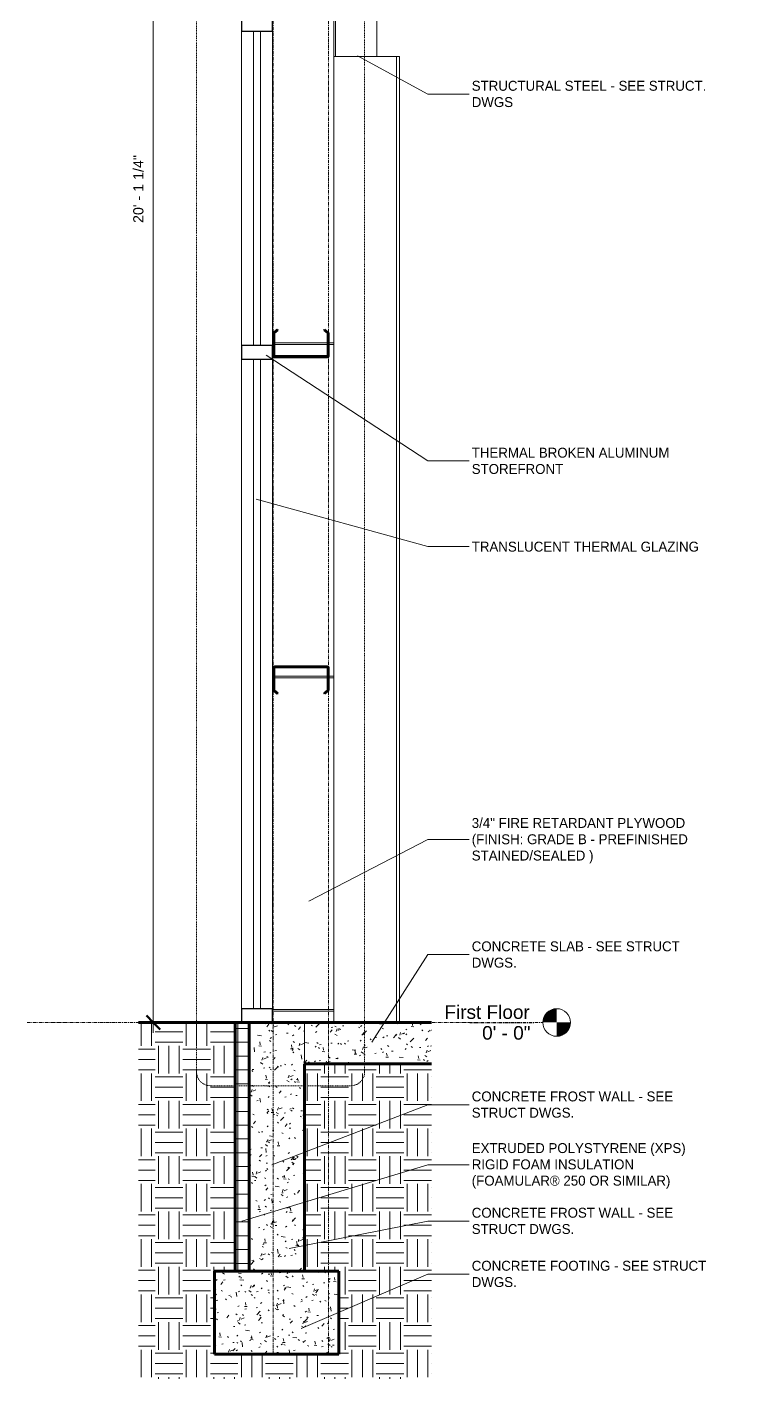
# Model space of a CAD drawing. Header units: inches. Extents: x 22745 to 23276, y -53 to 309.
# Drawn here: x 22860.3 to 22963.4, y -51.6 to 144.1 of the extents above; entities that cross this region are included whole.
import ezdxf

# ---------------------------------------------------------------- set-up
doc = ezdxf.new("R2010")
doc.units = ezdxf.units.IN
doc.header["$MEASUREMENT"] = 0
doc.linetypes.add('Dash Dot 3_16_', pattern=[0.3125, 0.1875, -0.0625, 0, -0.0625])
doc.linetypes.add('Grid Line 1_2_', pattern=[0.875, 0.5, -0.125, 0.125, -0.125])
for name, color, linetype, lineweight in [('A-ANNO-DIMS', 211, 'Continuous', 9), ('A-ANNO-DIMS-16', 211, 'Continuous', 9), ('A-ANNO-IDEN', 131, 'Continuous', 9), ('A-ANNO-SYMB', 150, 'Continuous', 9), ('A-FLOR', 192, 'Continuous', 18), ('A-FLOR-LEVL', 51, 'Continuous', 9), ('A-FLOR-MCUT', 51, 'Continuous', 18), ('A-FLOR-PATT', 8, 'Continuous', 70), ('A-GLAZ-CURT', 52, 'Continuous', 9), ('A-GLAZ-CWMG', 51, 'Continuous', 9), ('A-WALL', 113, 'Continuous', 18), ('A-WALL-PATT', 111, 'Continuous', 70), ('C-TOPO', 7, 'Continuous', 9), ('L-SITE-WALL', 31, 'Continuous', 18), ('S-BEAM', 12, 'Continuous', 9), ('S-COLS', 52, 'Continuous', 9), ('S-FNDN', 32, 'Continuous', 18), ('S-GRID', 1, 'Continuous', 9)]:
    doc.layers.add(name, color=color, linetype=linetype, lineweight=lineweight)
doc.styles.add('Arial', font='arial.ttf', dxfattribs={"height": 1.967066})
doc.styles.add('Arial_2', font='arial.ttf', dxfattribs={"height": 1.475299})
doc.styles.add('Century Gothic', font='GOTHIC.TTF', dxfattribs={"height": 1.437112})
doc.dimstyles.new('Linear_-_3_32__Arial', dxfattribs={"dimscale": 12, "dimtxt": 1.5, "dimasz": 0.166667, "dimexe": 0.125, "dimexo": 0.083333, "dimgap": 0.083333, "dimtad": 1, "dimdec": 4, "dimrnd": 0.0625, "dimzin": 1, "dimdsep": 46, "dimlunit": 4, "dimtxsty": 'Arial_2', "dimblk1": 'OBLIQUE', "dimblk2": 'OBLIQUE', "dimsah": 1, "dimcen": 0.09, "dimdle": 0.125, "dimazin": 0, "dimtfac": 1, "dimtdec": 4, "dimtix": 1, "dimtmove": 0, "dimatfit": 3, "dimfxl": 1, "dimtvp": 1, "dimtfill": 1, "dimfrac": 2, "dimtolj": 1, "dimtzin": 0, "dimarcsym": 2})
pattern_1 = [(50, (-21553.164, 101.134), (4.590705, -0.401868), [0.48, -5.28]), (355, (-21553.164, 101.134), (-0.887837, 4.813698), [0.384, -4.224]), (100.451, (-21552.782, 101.1), (3.70197, 4.412723), [0.408, -4.487]), (46.184, (-21553.164, 102.414), (6.830659, -1.059043), [0.72, -7.92]), (96.636, (-21552.595, 102.325), (5.981664, 6.234015), [0.612, -6.731]), (351.184, (-21553.164, 102.414), (5.98208, 6.233824), [0.576, -6.336]), (21, (-21552.524, 102.094), (3.820292, -2.5771), [0.48, -5.28]), (326, (-21552.524, 102.094), (1.557207, 4.640587), [0.384, -4.224]), (71.451, (-21552.206, 101.879), (5.377147, 2.064703), [0.408, -4.487]), (37.5, (-21553.164, 101.134), (0.0779722, 2.1307863), [0.211, -3.962, 0.211, -4.077, -4.24]), (37.5, (-21553.164, 101.134), (0.0779722, 2.1307863), [-8.461, 0.211, -4.029]), (7.5, (-21553.164, 101.134), (1.683907, 2.5243905), [0.211, -2.234, 0.211, -3.866, -1.616]), (7.5, (-21553.164, 101.134), (1.683907, 2.5243905), [-6.522, 0.211, -1.405]), (327.5, (-21554.591, 101.134), (3.4165268, -0.1442966), [0.211, -1.389, 0.211, -4.781, -6.624]), (327.5, (-21554.591, 101.134), (3.4165268, -0.1442966), [-6.592, 0.211, -6.413]), (317.5, (-21555.231, 101.134), (3.732463, 0.640715), [0.211, -1.869, 0.211, -3.104, -4.704]), (317.5, (-21555.231, 101.134), (3.732463, 0.640715), [-5.395, 0.211, -4.493])]
pattern_2 = [(45, (-21553.164, 101.134), (-1.583919, 1.583919), []), (45, (-21553.164, 103.534), (-1.583919, 1.583919), [])]

# ---------------------------------------------------------------- blocks, each defined once
blk = doc.blocks.new('Struct_Xcel_Sports Complex_rvt-2-Wall Section - One Story - Storefront _ Parapet')
at = {"layer": 'A-FLOR-PATT', "lineweight": 9}
h = blk.add_hatch(dxfattribs=at)
h.set_pattern_fill('FP_13', style=0, pattern_type=2)
h.set_pattern_definition(pattern_1)
h.paths.add_polyline_path([(-22772.41, -6), (-22772.41, 0), (-22790.8, 0), (-22790.8, -6)], flags=0)
at = {"layer": 'A-WALL-PATT', "lineweight": 9}
h = blk.add_hatch(dxfattribs=at)
h.set_pattern_fill('FP_13', style=0, pattern_type=2)
h.set_pattern_definition(pattern_1)
h.paths.add_polyline_path([(-22790.8, -36), (-22790.8, 0), (-22798.8, 0), (-22798.8, -36)], flags=0)
at = {"layer": 'S-FNDN', "lineweight": 9}
h = blk.add_hatch(dxfattribs=at)
h.set_pattern_fill('FP_13', color=256, style=0, pattern_type=2)
h.set_pattern_definition(pattern_1)
h.paths.add_polyline_path([(-22803.8, -48), (-22785.8, -48), (-22785.8, -36), (-22803.8, -36)], flags=0)
at = {"layer": 'A-FLOR', "color": 250, "lineweight": 70}
for p, q in [((-22772.41, 0), (-22790.8, 0)), ((-22790.8, -6), (-22772.41, -6))]:
    blk.add_line(p, q, dxfattribs=at)
at = {"layer": 'A-FLOR-MCUT', "color": 10}
blk.add_line((-22790.8, 0), (-22790.8, -6), dxfattribs=at)
at = {"layer": 'A-WALL', "color": 10}
blk.add_line((-22790.8, -6), (-22790.8, 0), dxfattribs=at)
at = {"layer": 'L-SITE-WALL', "color": 250, "lineweight": 70}
for p, q in [((-22790.8, 0), (-22798.8, 0)), ((-22798.8, 0), (-22798.8, -36)), ((-22790.8, -36), (-22790.8, -6)), ((-22798.8, -36), (-22790.8, -36))]:
    blk.add_line(p, q, dxfattribs=at)
at = {"layer": 'S-FNDN', "color": 250, "lineweight": 70}
for p, q in [((-22785.8, -36), (-22803.8, -36)), ((-22803.8, -36), (-22803.8, -48)), ((-22785.8, -48), (-22785.8, -36)), ((-22803.8, -48), (-22785.8, -48))]:
    blk.add_line(p, q, dxfattribs=at)
blk = doc.blocks.new('Girt_C - 8_D-1405489-Wall Section - One Story - Storefront _ Parapet')
at = {"layer": 'S-BEAM'}
h = blk.add_hatch(dxfattribs=at)
h.set_pattern_fill('FP_11', color=256, style=0, pattern_type=2)
h.set_pattern_definition(pattern_2)
h.paths.add_polyline_path([(-22794.73, 47.57), (-22794.66, 47.66), (-22795.19, 48.11), (-22795.19, 51.37), (-22795.17, 51.42), (-22795.12, 51.45), (-22787.49, 51.45), (-22787.44, 51.42), (-22787.41, 51.37), (-22787.41, 48.11), (-22787.95, 47.66), (-22787.88, 47.57), (-22787.3, 48.05), (-22787.3, 51.37), (-22787.36, 51.5), (-22787.49, 51.55), (-22795.12, 51.55), (-22795.25, 51.5), (-22795.3, 51.37), (-22795.3, 48.05)], flags=0)
at = {"layer": 'S-BEAM', "lineweight": 50}
for p, q in [((-22795.3, 51.37), (-22795.3, 48.05)), ((-22795.19, 48.11), (-22795.19, 51.37)), ((-22787.49, 51.55), (-22795.12, 51.55)), ((-22795.12, 51.45), (-22787.49, 51.45)), ((-22787.41, 51.37), (-22787.41, 48.11)), ((-22787.3, 48.05), (-22787.3, 51.37)), ((-22795.3, 48.05), (-22794.73, 47.57)), ((-22794.66, 47.66), (-22795.19, 48.11)), ((-22794.73, 47.57), (-22794.66, 47.66)), ((-22787.41, 48.11), (-22787.95, 47.66)), ((-22787.95, 47.66), (-22787.88, 47.57)), ((-22787.88, 47.57), (-22787.3, 48.05))]:
    blk.add_line(p, q, dxfattribs=at)
for centre, radius, start, end in [((-22795.12, 51.37), 0.188, 90, 180), ((-22795.12, 51.37), 0.0782, 90, 176.9576), ((-22787.49, 51.37), 0.188, 0, 90), ((-22787.49, 51.37), 0.0782, 2.1227, 90)]:
    blk.add_arc(centre, radius, start, end, dxfattribs=at)
blk = doc.blocks.new('Girt_C - 8_D-1472944-Wall Section - One Story - Storefront _ Parapet')
at = {"layer": 'S-BEAM'}
h = blk.add_hatch(dxfattribs=at)
h.set_pattern_fill('FP_11', color=256, style=0, pattern_type=2)
h.set_pattern_definition(pattern_2)
h.paths.add_polyline_path([(-22795.12, 96.32), (-22787.49, 96.32), (-22787.36, 96.38), (-22787.3, 96.51), (-22787.3, 99.82), (-22787.88, 100.3), (-22787.95, 100.22), (-22787.41, 99.77), (-22787.41, 96.5), (-22787.44, 96.45), (-22787.49, 96.43), (-22795.12, 96.43), (-22795.17, 96.45), (-22795.19, 96.5), (-22795.19, 99.77), (-22794.66, 100.22), (-22794.73, 100.3), (-22795.3, 99.82), (-22795.3, 96.51), (-22795.25, 96.38)], flags=0)
at = {"layer": 'S-BEAM', "lineweight": 50}
for p, q in [((-22794.73, 100.3), (-22795.3, 99.82)), ((-22795.3, 99.82), (-22795.3, 96.51)), ((-22795.19, 99.77), (-22794.66, 100.22)), ((-22794.66, 100.22), (-22794.73, 100.3)), ((-22787.88, 100.3), (-22787.95, 100.22)), ((-22787.95, 100.22), (-22787.41, 99.77)), ((-22787.3, 99.82), (-22787.88, 100.3)), ((-22787.3, 96.51), (-22787.3, 99.82)), ((-22795.19, 96.5), (-22795.19, 99.77)), ((-22787.41, 99.77), (-22787.41, 96.5)), ((-22787.49, 96.43), (-22795.12, 96.43)), ((-22795.12, 96.32), (-22787.49, 96.32))]:
    blk.add_line(p, q, dxfattribs=at)
for centre, radius, start, end in [((-22795.12, 96.51), 0.188, 180, 270), ((-22795.12, 96.51), 0.0782, 182.1227, 270), ((-22787.49, 96.51), 0.188, 270, 0), ((-22787.49, 96.51), 0.0782, 270, 356.9576)]:
    blk.add_arc(centre, radius, start, end, dxfattribs=at)
blk = doc.blocks.new('W-Wide Flange - 1_-5_-1341919-Wall Section - One Story - Storefront _ Parapet')
at = {"layer": 'S-BEAM'}
h = blk.add_hatch(dxfattribs=at)
h.set_pattern_fill('FP_11', color=256, style=0, pattern_type=2)
h.set_pattern_definition(pattern_2)
h.paths.add_polyline_path([(-22783.01, 145.22), (-22780.3, 145.22), (-22780.3, 146.58), (-22782.04, 146.58), (-22782.24, 146.6), (-22782.42, 146.67), (-22782.59, 146.77), (-22782.73, 146.91), (-22782.84, 147.08), (-22782.91, 147.27), (-22782.93, 147.47), (-22782.93, 157.98), (-22782.91, 158.18), (-22782.84, 158.36), (-22782.73, 158.53), (-22782.59, 158.67), (-22782.42, 158.78), (-22782.24, 158.85), (-22782.04, 158.87), (-22780.3, 158.87), (-22780.3, 160.23), (-22786.3, 160.23), (-22786.3, 158.87), (-22784.57, 158.87), (-22784.37, 158.85), (-22784.18, 158.78), (-22784.01, 158.67), (-22783.87, 158.53), (-22783.77, 158.36), (-22783.7, 158.18), (-22783.68, 157.98), (-22783.68, 147.47), (-22783.7, 147.27), (-22783.77, 147.08), (-22783.87, 146.91), (-22784.01, 146.77), (-22784.18, 146.67), (-22784.37, 146.6), (-22784.57, 146.58), (-22786.3, 146.58), (-22786.3, 145.22)], flags=0)
at = {"layer": 'S-BEAM', "lineweight": 50}
for p, q in [((-22780.3, 160.23), (-22786.3, 160.23)), ((-22786.3, 160.23), (-22786.3, 159.97)), ((-22786.3, 159.97), (-22786.3, 158.87)), ((-22786.3, 158.87), (-22784.57, 158.87)), ((-22782.04, 158.87), (-22780.3, 158.87)), ((-22780.3, 159.97), (-22780.3, 160.23)), ((-22780.3, 158.87), (-22780.3, 159.97)), ((-22783.68, 157.98), (-22783.68, 147.47)), ((-22782.93, 147.47), (-22782.93, 157.98)), ((-22784.57, 146.58), (-22786.3, 146.58)), ((-22786.3, 146.58), (-22786.3, 145.22)), ((-22786.3, 145.22), (-22780.3, 145.22)), ((-22780.3, 146.58), (-22782.04, 146.58)), ((-22780.3, 145.22), (-22780.3, 146.58))]:
    blk.add_line(p, q, dxfattribs=at)
at = {"layer": 'S-BEAM'}
for p, q in [((-22786.3, 150.36), (-22786.3, 158.87)), ((-22780.3, 150.36), (-22780.3, 158.87)), ((-22786.3, 139.83), (-22786.3, 145.22)), ((-22780.3, 139.83), (-22780.3, 145.22))]:
    blk.add_line(p, q, dxfattribs=at)
at = {"layer": 'S-BEAM', "lineweight": 50, "flags": 128}
for points in [[(-22784.57, 158.87), (-22784.37, 158.85), (-22784.18, 158.78), (-22784.01, 158.67), (-22783.87, 158.53), (-22783.77, 158.36), (-22783.7, 158.18), (-22783.68, 157.98)], [(-22782.93, 157.98), (-22782.91, 158.18), (-22782.84, 158.36), (-22782.73, 158.53), (-22782.59, 158.67), (-22782.42, 158.78), (-22782.24, 158.85), (-22782.04, 158.87)], [(-22783.68, 147.47), (-22783.7, 147.27), (-22783.77, 147.08), (-22783.87, 146.91), (-22784.01, 146.77), (-22784.18, 146.67), (-22784.37, 146.6), (-22784.57, 146.58)], [(-22782.04, 146.58), (-22782.24, 146.6), (-22782.42, 146.67), (-22782.59, 146.77), (-22782.73, 146.91), (-22782.84, 147.08), (-22782.91, 147.27), (-22782.93, 147.47)]]:
    blk.add_lwpolyline(points, dxfattribs=at)
blk = doc.blocks.new('Rectangular Mullion - Exterior 2_ x 4_5_-1142352-Wall Section - One Story - Storefront _ Parapet')
at = {"layer": 'A-GLAZ-CWMG'}
for p, q in [((-22799.93, 143.5), (-22798.18, 143.5)), ((-22799.93, 98), (-22799.93, 143.5)), ((-22798.18, 143.5), (-22797.18, 143.5)), ((-22797.18, 143.5), (-22795.43, 143.5)), ((-22795.43, 98), (-22795.43, 143.5))]:
    blk.add_line(p, q, dxfattribs=at)
blk = doc.blocks.new('Rectangular Mullion - Exterior 2_ x 4_5_-1142353-Wall Section - One Story - Storefront _ Parapet')
at = {"layer": 'A-GLAZ-CWMG'}
for p, q in [((-22799.93, 2), (-22799.93, 96)), ((-22795.43, 2), (-22795.43, 96))]:
    blk.add_line(p, q, dxfattribs=at)
blk = doc.blocks.new('Rectangular Mullion - Exterior 2_ x 4_5_-1060761-Wall Section - One Story - Storefront _ Parapet')
at = {"layer": 'A-GLAZ-CWMG', "lineweight": 30}
for p, q in [((-22799.93, 145.5), (-22799.93, 143.5)), ((-22795.43, 145.5), (-22799.93, 145.5)), ((-22795.43, 143.5), (-22795.43, 145.5)), ((-22799.93, 143.5), (-22795.43, 143.5))]:
    blk.add_line(p, q, dxfattribs=at)
blk = doc.blocks.new('System Panel - Glazed-frosted-1367747-Wall Section - One Story - Storefront _ Parapet')
at = {"layer": 'A-GLAZ-CURT', "lineweight": 18}
for p, q in [((-22798.18, 96), (-22798.18, 2)), ((-22797.18, 96), (-22798.18, 96)), ((-22797.18, 2), (-22797.18, 96)), ((-22798.18, 2), (-22797.18, 2))]:
    blk.add_line(p, q, dxfattribs=at)
blk = doc.blocks.new('System Panel - INSULATED LOW-E GLAZING _SEE ELEVATIONS FOR U-FACTOR_ SHGC_ _ LT_-1142349-Wall Section - One Story - Storefront _ Parapet')
at = {"layer": 'A-GLAZ-CURT', "lineweight": 18}
for p, q in [((-22798.18, 143.5), (-22798.18, 98)), ((-22797.18, 143.5), (-22798.18, 143.5)), ((-22797.18, 98), (-22797.18, 143.5)), ((-22798.18, 98), (-22797.18, 98))]:
    blk.add_line(p, q, dxfattribs=at)
at = {"layer": 'A-GLAZ-CURT'}
for p, q in [((-22798.18, 143.5), (-22798.18, 98)), ((-22797.18, 143.5), (-22798.18, 143.5)), ((-22797.18, 98), (-22797.18, 143.5)), ((-22798.18, 98), (-22797.18, 98))]:
    blk.add_line(p, q, dxfattribs=at)
blk = doc.blocks.new('Rectangular Mullion - Exterior 2_ x 4_5_-1060760-Wall Section - One Story - Storefront _ Parapet')
at = {"layer": 'A-GLAZ-CWMG', "lineweight": 30}
for p, q in [((-22799.93, 2), (-22799.93, 0)), ((-22795.43, 2), (-22799.93, 2)), ((-22795.43, 0), (-22795.43, 2)), ((-22799.93, 0), (-22795.43, 0))]:
    blk.add_line(p, q, dxfattribs=at)
blk = doc.blocks.new('Rectangular Mullion - Exterior 2_ x 4_5_-1140453-Wall Section - One Story - Storefront _ Parapet')
at = {"layer": 'A-GLAZ-CWMG', "lineweight": 30}
for p, q in [((-22799.93, 98), (-22799.93, 96)), ((-22795.43, 98), (-22799.93, 98)), ((-22795.43, 96), (-22795.43, 98)), ((-22799.93, 96), (-22795.43, 96))]:
    blk.add_line(p, q, dxfattribs=at)
blk = doc.blocks.new('Level - Level Head - Circle-15001-Wall Section - One Story - Storefront _ Parapet')
at = {"layer": 'A-FLOR-LEVL'}
h = blk.add_hatch(color=256, dxfattribs=at)
edge = h.paths.add_edge_path(flags=0)
edge.add_line((-22754.28, 0), (-22756.28, 0))
edge.add_arc((-22754.28, 0), 2, 90, 180, ccw=False)
edge.add_line((-22754.28, 2), (-22754.28, 0))
h = blk.add_hatch(color=256, dxfattribs=at)
edge = h.paths.add_edge_path(flags=0)
edge.add_line((-22754.28, -2), (-22754.28, 0))
edge.add_line((-22754.28, 0), (-22752.28, 0))
edge.add_arc((-22754.28, 0), 2, 270, 360, ccw=False)
blk.add_circle((-22754.28, 0), 2, dxfattribs=at)
blk = doc.blocks.new('DIMBLOCK3-Wall Section - One Story - Storefront _ Parapet')
at = {"layer": 'A-ANNO-DIMS-16'}
for p, q in [((22878.58, 242.74), (22878.58, -1.5)), ((22894.95, 241.24), (22877.08, 241.24)), ((22878.58, 241.24), (22894.95, 241.24)), ((22878.99, 0), (22877.08, 0)), ((22878.58, 0), (22878.99, 0))]:
    blk.add_line(p, q, dxfattribs=at)
at = {"layer": 'A-ANNO-DIMS-16', "lineweight": 50}
for p, q in [((22878.58, 241.24), (22877.58, 242.24)), ((22878.58, 241.24), (22879.58, 240.24)), ((22878.58, 0), (22877.58, 1)), ((22878.58, 0), (22879.58, -1))]:
    blk.add_line(p, q, dxfattribs=at)
at = {"layer": 'A-ANNO-DIMS-16', "color": 0, "insert": (22875.67, 115.73), "char_height": 1.4753, "width": 11.7415, "attachment_point": 1, "rotation": 90, "line_spacing_factor": 0.938532, "style": 'Arial_2', "bg_fill": 3, "box_fill_scale": 1.25, "bg_fill_color": 0, "bg_fill_transparency": 0}
blk.add_mtext('20\' - 1 1/4"', dxfattribs=at)
blk = doc.blocks.new('_Oblique')
at = {"color": 0, "linetype": 'ByBlock', "lineweight": -2}
blk.add_line((-0.5, -0.5), (0.5, 0.5), dxfattribs=at)

msp = doc.modelspace()

# ---------------------------------------------------------------- hatches: boundary and pattern name
at = {"layer": 'A-WALL-PATT', "lineweight": 9}
h = msp.add_hatch(dxfattribs=at)
h.set_pattern_fill('FP_10', color=256, style=0, pattern_type=2)
h.set_pattern_definition([(90, (-23337.58, 677.25), (-193, -193), [48, -145]), (180, (-23337.58, 677.25), (-2e-14, -193), [96.25, -96.75]), (270, (-23433.83, 725.25), (-193, -193), [48, -145]), (180, (-23337.58, 725.25), (-2e-14, -193), [96.25, -96.75]), (270, (-23434.08, 725.25), (-193, -193), [48, -145]), (180, (-23434.08, 725.25), (-2e-14, -193), [96.25, -96.75]), (90, (-23530.33, 677.25), (-193, -193), [48, -145]), (180, (-23434.08, 677.25), (-2e-14, -193), [96.25, -96.75]), (90, (-23385.58, 725.5), (-193, -193), [48, -145]), (180, (-23337.33, 725.5), (-2e-14, -193), [48.25, -144.75]), (180, (-23337.33, 773.5), (-2e-14, -193), [48.25, -144.75]), (90, (-23482.08, 725.5), (-193, -193), [48, -145]), (180, (-23385.83, 725.5), (-2e-14, -193), [96.25, -96.75]), (270, (-23385.83, 773.5), (-193, -193), [48, -145]), (180, (-23385.83, 773.5), (-2e-14, -193), [96.25, -96.75]), (180, (-23482.33, 725.5), (-2e-14, -193), [48, -145]), (270, (-23482.33, 773.5), (-193, -193), [48, -145]), (180, (-23482.33, 773.5), (-2e-14, -193), [48, -145]), (90, (-23337.58, 773.75), (-193, -193), [48, -145]), (180, (-23337.58, 773.75), (-2e-14, -193), [96.25, -96.75]), (270, (-23433.83, 821.75), (-193, -193), [48, -145]), (180, (-23337.58, 821.75), (-2e-14, -193), [96.25, -96.75]), (270, (-23434.08, 821.75), (-193, -193), [48, -145]), (180, (-23434.08, 821.75), (-2e-14, -193), [96.25, -96.75]), (270, (-23530.33, 821.75), (-193, -193), [48, -145]), (180, (-23434.08, 773.75), (-2e-14, -193), [96.25, -96.75]), (90, (-23385.58, 822), (-193, -193), [48, -145]), (180, (-23337.33, 822), (-2e-14, -193), [48.25, -144.75]), (180, (-23337.33, 870), (-2e-14, -193), [48.25, -144.75]), (90, (-23482.08, 822), (-193, -193), [48, -145]), (180, (-23385.83, 822), (-2e-14, -193), [96.25, -96.75]), (270, (-23385.83, 870), (-193, -193), [48, -145]), (180, (-23385.83, 870), (-2e-14, -193), [96.25, -96.75]), (180, (-23482.33, 822), (-2e-14, -193), [48, -145]), (270, (-23482.33, 870), (-193, -193), [48, -145]), (180, (-23482.33, 870), (-2e-14, -193), [48, -145])])
h.paths.add_polyline_path([(22895.82857, 0), (22904.70357, 0), (22904.70357, 145.75), (22903.95357, 145.75), (22903.95238, 144.87213), (22903.89865, 144.74242), (22903.76607, 144.6875), (22896.14101, 144.68752), (22896.00849, 144.74242), (22895.95357, 144.875), (22895.95357, 145.75), (22892.64107, 145.75), (22892.64107, 145.5), (22895.82857, 145.5), (22895.82857, 2)], flags=0)
h.paths.add_polyline_path([(22896.52919, 47.57168), (22895.95357, 48.05469), (22895.95527, 51.37128), (22896.00849, 51.49977), (22896.14107, 51.55469), (22903.7661, 51.55469), (22903.89865, 51.49977), (22903.95357, 51.36719), (22903.95357, 48.05469), (22903.37904, 47.5726), (22903.30873, 47.65638), (22903.84419, 48.10569), (22903.84419, 51.37006), (22903.82033, 51.42344), (22903.76607, 51.44531), (22896.14101, 51.44531), (22896.08722, 51.42386), (22896.06294, 51.36719), (22896.06294, 48.10569), (22896.5995, 47.65547)], flags=0)
h.paths.add_polyline_path([(22903.49183, 96.32031), (22896.14104, 96.32032), (22896.00849, 96.37523), (22895.95357, 96.50781), (22895.95357, 99.82031), (22896.5281, 100.3024), (22896.59841, 100.21862), (22896.06294, 99.76931), (22896.06294, 96.50494), (22896.08681, 96.45156), (22896.14107, 96.42969), (22903.76613, 96.42969), (22903.81992, 96.45114), (22903.84419, 96.50781), (22903.84419, 99.76931), (22903.30764, 100.21953), (22903.37795, 100.30332), (22903.95357, 99.82031), (22903.95187, 96.50372), (22903.89865, 96.37523), (22903.76607, 96.32031)], flags=0)
h.paths.add_polyline_path([(22897.63491, 144.79688), (22903.7661, 144.79688), (22903.82033, 144.81875), (22903.84419, 144.875), (22903.84419, 145.75), (22896.06294, 145.75), (22896.06294, 144.8709), (22896.08722, 144.81832), (22896.14107, 144.79688)], flags=0)
h = msp.add_hatch(dxfattribs=at)
h.set_pattern_fill('FP_8', color=256, style=0, pattern_type=2)
h.set_pattern_definition([(0, (-21553.164, 101.134), (0, 2), []), (90, (-21553.164, 101.134), (-2, 1e-16), [])])
h.paths.add_polyline_path([(22890.45357, -36), (22892.45357, -36), (22892.45357, 0), (22890.45357, 0)], flags=0)
at = {"layer": 'C-TOPO'}
h = msp.add_hatch(dxfattribs=at)
h.set_pattern_fill('FP_7', color=256, style=0, pattern_type=2)
h.set_pattern_definition([(0, (-21553.164, 101.134), (4, 4), [4, -4]), (0, (-21553.164, 102.634), (4, 4), [4, -4]), (0, (-21553.164, 104.134), (4, 4), [4, -4]), (90, (-21552.664, 104.634), (-4, 4), [4, -4]), (90, (-21551.164, 104.634), (-4, 4), [4, -4]), (90, (-21549.664, 104.634), (-4, 4), [4, -4])])
h.paths.add_polyline_path([(22905.45357, -51.60085), (22918.85024, -51.60085), (22918.85024, -6), (22900.45357, -6), (22900.45357, -36), (22905.45357, -36), (22905.45357, -48), (22887.45357, -48), (22887.45357, -36), (22890.45357, -36), (22890.45357, 0), (22876.41957, 0), (22876.41957, -51.60085), (22902.79388, -51.60085)], flags=0)

# ---------------------------------------------------------------- linework, layer by layer
at = {"layer": 'A-ANNO-IDEN', "color": 153}
for p, q in [((22908.11914, 139.90431), (22918.34088, 134.39409)), ((22918.34088, 134.39409), (22924.67763, 134.39409)), ((22918.34088, 81.2836), (22924.67763, 81.2836)), ((22918.34088, 68.89675), (22924.67763, 68.89675)), ((22901.10688, 17.57348), (22918.34088, 26.47198)), ((22918.34088, 26.47198), (22924.67763, 26.47198)), ((22918.34088, 9.82701), (22924.67763, 9.82701)), ((22895.73359, -20.58941), (22918.34088, -11.899)), ((22918.34088, -11.899), (22924.67763, -11.899)), ((22891.38838, -28.73666), (22918.34088, -20.58941)), ((22918.34088, -20.58941), (22924.67763, -20.58941)), ((22898.26829, -32.71977), (22918.34088, -28.73666)), ((22918.34088, -28.73666), (22924.67763, -28.73666)), ((22899.98661, -44.2813), (22918.34088, -36.41081)), ((22918.34088, -36.41081), (22924.67763, -36.41081))]:
    msp.add_line(p, q, dxfattribs=at)
at = {"layer": 'A-ANNO-SYMB', "linetype": 'Dash Dot 3_16_'}
for p, q in [((22909.17369, -7.15363), (22909.17369, 248.05035)), ((22886.84408, -9.15363), (22907.17369, -9.15363))]:
    msp.add_line(p, q, dxfattribs=at)
for centre, start, end in [((22886.84408, -7.15363), 180, 270), ((22907.17369, -7.15363), 270, 360)]:
    msp.add_arc(centre, 2, start, end, dxfattribs=at)
at = {"layer": 'A-WALL'}
msp.add_line((22904.70357, 145.75), (22904.70357, 0), dxfattribs=at)
at = {"layer": 'C-TOPO', "lineweight": 90}
msp.add_line((22876.41957, 0), (22890.45357, 0), dxfattribs=at)
at = {"layer": 'C-TOPO'}
msp.add_line((22876.41957, 0), (22890.45357, 0), dxfattribs=at)
at = {"layer": 'L-SITE-WALL', "lineweight": 70}
for p, q in [((22892.45357, 0), (22890.45357, 0)), ((22890.45357, 0), (22890.45357, -36)), ((22892.45357, -36), (22892.45357, 0)), ((22890.45357, -36), (22892.45357, -36))]:
    msp.add_line(p, q, dxfattribs=at)
at = {"layer": 'S-COLS'}
for p, q in [((22905.07857, 139.829), (22904.69723, 139.829)), ((22913.07857, 139.829), (22905.07857, 139.829)), ((22913.76998, 139.829), (22913.07857, 139.829)), ((22913.76998, 139.829), (22913.76998, 0)), ((22914.20357, 139.829), (22913.76998, 139.829)), ((22914.20357, 139.829), (22914.20357, 0))]:
    msp.add_line(p, q, dxfattribs=at)
at = {"layer": 'S-GRID', "linetype": 'Grid Line 1_2_'}
for p, q in [((22895.95357, -48), (22895.95357, 275.88637)), ((22895.95357, -48), (22895.95357, 275.88637)), ((22903.95357, -48), (22903.95357, 275.88637)), ((22903.95357, -48), (22903.95357, 275.88637))]:
    msp.add_line(p, q, dxfattribs=at)

# ---------------------------------------------------------------- block references
at = {"layer": 'A-FLOR-LEVL'}
msp.add_blockref('Level - Level Head - Circle-15001-Wall Section - One Story - Storefront _ Parapet', (45691.25638, 0), dxfattribs=at)
at = {"layer": 'A-GLAZ-CURT'}
for name in ['System Panel - INSULATED LOW-E GLAZING _SEE ELEVATIONS FOR U-FACTOR_ SHGC_ _ LT_-1142349-Wall Section - One Story - Storefront _ Parapet', 'System Panel - Glazed-frosted-1367747-Wall Section - One Story - Storefront _ Parapet']:
    msp.add_blockref(name, (45691.25638, 0), dxfattribs=at)
at = {"layer": 'A-GLAZ-CWMG'}
for name in ['Rectangular Mullion - Exterior 2_ x 4_5_-1060761-Wall Section - One Story - Storefront _ Parapet', 'Rectangular Mullion - Exterior 2_ x 4_5_-1142352-Wall Section - One Story - Storefront _ Parapet', 'Rectangular Mullion - Exterior 2_ x 4_5_-1140453-Wall Section - One Story - Storefront _ Parapet', 'Rectangular Mullion - Exterior 2_ x 4_5_-1142353-Wall Section - One Story - Storefront _ Parapet', 'Rectangular Mullion - Exterior 2_ x 4_5_-1060760-Wall Section - One Story - Storefront _ Parapet']:
    msp.add_blockref(name, (45691.25638, 0), dxfattribs=at)
at = {"layer": 'S-BEAM'}
for name in ['W-Wide Flange - 1_-5_-1341919-Wall Section - One Story - Storefront _ Parapet', 'Girt_C - 8_D-1472944-Wall Section - One Story - Storefront _ Parapet', 'Girt_C - 8_D-1405489-Wall Section - One Story - Storefront _ Parapet']:
    msp.add_blockref(name, (45691.25638, 0), dxfattribs=at)

# ---------------------------------------------------------------- next in the draw order: texts
at = {"layer": 'A-ANNO-IDEN', "char_height": 1.4371118, "attachment_point": 1, "line_spacing_factor": 0.984117, "style": 'Century Gothic', "bg_fill": 3, "box_fill_scale": 1.25, "bg_fill_color": 0, "bg_fill_transparency": 0}
for s, insert, width in [('STRUCTURAL STEEL - SEE STRUCT.\\PDWGS', (22924.67763, 136.3074), 35.406), ('THERMAL BROKEN ALUMINUM\\PSTOREFRONT', (22924.67763, 83.19691), 33.516), ('TRANSLUCENT THERMAL GLAZING', (22924.67763, 69.59576), 37.728), ('3/4" FIRE RETARDANT PLYWOOD\\P(FINISH: GRADE B - PREFINISHED\\PSTAINED/SEALED )', (22924.67763, 29.59956), 35.856), ('CONCRETE SLAB - SEE STRUCT\\PDWGS.', (22924.67763, 11.74032), 33.084), ('CONCRETE FROST WALL - SEE\\PSTRUCT DWGS.', (22924.67763, -9.9857), 32.652), ('EXTRUDED POLYSTYRENE (XPS)\\PRIGID FOAM INSULATION\\P(FOAMULAR® 250 OR SIMILAR)', (22924.67763, -17.46182), 34.614), ('CONCRETE FROST WALL - SEE\\PSTRUCT DWGS.', (22924.67763, -26.82336), 32.652), ('CONCRETE FOOTING - SEE STRUCT\\PDWGS.', (22924.67763, -34.4975), 38.322)]:
    msp.add_mtext(s, dxfattribs=dict(at, insert=insert, width=width))
at = {"layer": 'A-FLOR-LEVL', "insert": (22933.08001, 2.48644), "char_height": 1.9670659, "width": 14.688, "attachment_point": 3, "line_spacing_factor": 0.938532, "style": 'Arial', "bg_fill": 3, "box_fill_scale": 1.25, "bg_fill_color": 0, "bg_fill_transparency": 0}
msp.add_mtext('First Floor', dxfattribs=at)

# ---------------------------------------------------------------- next in the draw order: linework, layer by layer
at = {"layer": 'A-ANNO-IDEN', "color": 153}
msp.add_line((22910.2176, -2.84649), (22918.34088, 9.82701), dxfattribs=at)

# ---------------------------------------------------------------- next in the draw order: texts
at = {"layer": 'A-FLOR-LEVL', "insert": (22933.17801, -0.51877), "char_height": 1.967066, "width": 8.328, "attachment_point": 3, "line_spacing_factor": 0.938532, "style": 'Arial', "bg_fill": 3, "box_fill_scale": 1.25, "bg_fill_color": 0, "bg_fill_transparency": 0}
msp.add_mtext('0\' - 0"', dxfattribs=at)

# ---------------------------------------------------------------- next in the draw order: linework, layer by layer
at = {"layer": 'A-FLOR-LEVL', "linetype": 'Grid Line 1_2_'}
msp.add_line((22860.30112, 0), (22934.97171, 0), dxfattribs=at)

# ---------------------------------------------------------------- next in the draw order: dimensions: what is measured, and where the dimension line sits
at = {"layer": 'A-ANNO-DIMS'}
dim = msp.add_linear_dim(base=(22878.57955, 0), p1=(22895.95357, 241.24219), p2=(22879.99376, 0), angle=90, dimstyle='Linear_-_3_32__Arial', override={"dimpost": '<>', "dimfxl": 241.769536}, dxfattribs=at)
dim.commit()
dim.dimension.update_dxf_attribs({"geometry": 'DIMBLOCK3-Wall Section - One Story - Storefront _ Parapet', "text_midpoint": (22876.81674, 120.62109)})

# ---------------------------------------------------------------- next in the draw order: linework, layer by layer
at = {"layer": 'A-ANNO-IDEN', "color": 153}
for p, q in [((22894.89726, 96.61205), (22918.34088, 81.2836)), ((22893.45089, 75.74174), (22918.34088, 68.89675))]:
    msp.add_line(p, q, dxfattribs=at)
at = {"layer": 'A-ANNO-SYMB', "linetype": 'Dash Dot 3_16_'}
msp.add_line((22884.84408, 248.05035), (22884.84408, -7.15363), dxfattribs=at)

# ---------------------------------------------------------------- next in the draw order: block references
at = {"color": 50, "lineweight": 5}
msp.add_blockref('Struct_Xcel_Sports Complex_rvt-2-Wall Section - One Story - Storefront _ Parapet', (45691.25638, 0), dxfattribs=at)

doc.saveas('drawing.dxf')
